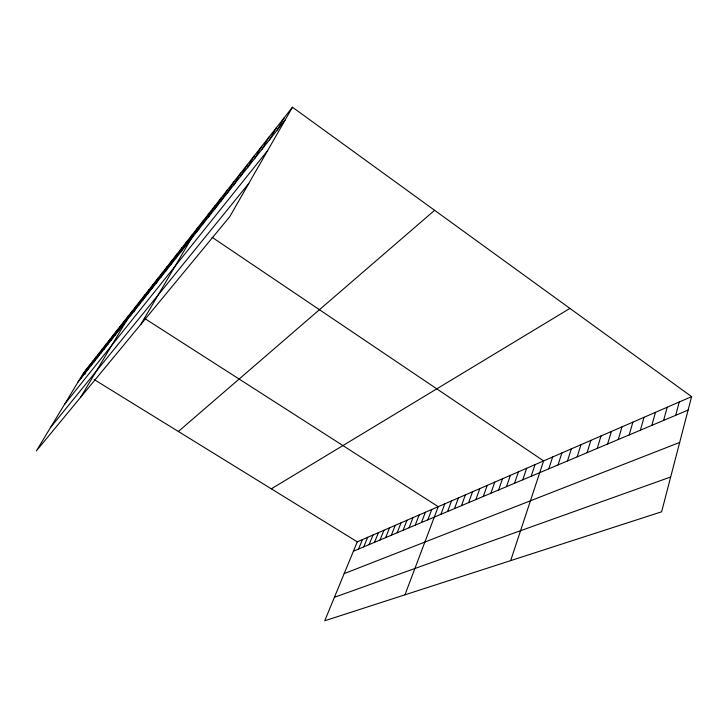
<?xml version="1.0" encoding="UTF-8"?>
<svg xmlns="http://www.w3.org/2000/svg" width="728" height="728" viewBox="0 0 728 728"><rect width="100%" height="100%" fill="white"/><g stroke="black" fill="none" stroke-linecap="round" stroke-linejoin="round"><path stroke-width="1.09" d="M691.6 396.642L661.625 511.793L324.734 620.766L357.275 541.832L691.6 396.642L292.465 107.234L83.502 372.982L36.4 450.85L229.739 216.698L292.465 107.234M675.702 415.306L679.242 402.002M663.627 420.393L667.212 407.234M651.851 425.361L655.473 412.33M640.376 430.202L644.034 417.299M629.192 434.916L632.878 422.14M618.272 439.521L621.994 426.863M607.625 444.007L611.374 431.476M597.233 448.393L601 435.981M587.087 452.68L590.872 440.385M577.168 456.856L580.99 444.681M567.485 460.942L571.325 448.876M558.03 464.928L561.88 452.971M548.785 468.823L552.643 456.984M510.665 560.624L543.616 460.906L212.094 237.292M531.158 476.258L535.053 464.628M522.759 479.807L526.653 468.268M514.532 483.274L518.445 471.835M506.479 486.668L510.401 475.329M498.589 489.99L502.52 478.751M490.863 493.247L494.794 482.109M483.292 496.441L487.223 485.394M475.875 499.572L479.807 488.615M468.605 502.639L472.545 491.773M461.47 505.651L465.41 494.867M454.481 508.599L458.422 497.906M447.62 511.493L451.56 500.882M440.886 514.323L444.835 503.803M404.95 594.822L438.229 506.67L144.335 318.263M427.809 519.847L431.75 509.491M421.448 522.522L425.389 512.248M415.206 525.161L419.146 514.96M409.081 527.745L413.013 517.626M403.066 530.275L406.988 520.238M397.151 532.769L401.073 522.813M391.346 535.226L395.259 525.334M385.64 537.628L389.553 527.809M380.034 539.994L383.938 530.248M374.529 542.315L378.424 532.641M369.105 544.599L373 534.998M363.782 546.846L367.667 537.319M358.549 549.048L362.426 539.594M269.424 139.876L276.613 127.391M277.195 130.039L284.421 117.463M254.536 158.713L261.643 146.428M261.871 149.422L269.023 137.046M240.468 176.513L247.484 164.437M247.402 167.74L254.463 155.555M227.145 193.375L234.07 181.49M233.715 185.058L240.686 173.073M214.514 209.364L221.358 197.661M220.748 201.474L227.627 189.68M202.521 224.533L209.273 213.031M208.436 217.044L215.233 205.442M185.786 245.718L192.41 234.471M140.85 324.351L197.788 227.637L199.572 228.847M196.742 231.841L203.458 220.42M170.516 265.038L177.013 254.054M175.484 258.749L182.027 247.675M180.571 252.307L187.16 241.15M156.256 283.083L162.635 272.345M160.897 277.204L167.322 266.384M165.656 271.189L172.108 260.287M138.648 305.36L144.863 294.931M142.906 299.963L149.167 289.471M147.265 294.458L153.562 283.884M151.706 288.834L158.049 278.178M122.477 325.826L128.537 315.706M80.799 397.069L132.496 310.674L134.316 311.839M130.394 315.806L136.536 305.533M134.48 310.638L140.659 300.291M107.562 344.699L113.468 334.862M111.175 340.122L117.126 330.221M114.869 335.453L120.848 325.471M118.637 330.685L124.652 320.639M90.472 366.321L96.205 356.82M93.766 362.153L99.527 352.598M97.115 357.921L102.912 348.284M100.528 353.599L106.361 343.898M104.013 349.194L109.883 339.43M80.963 378.351L86.587 369.05M84.075 374.41L89.735 365.046M87.251 370.406L92.938 360.97M77.914 382.218L285.194 119.911M64.555 404.304L267.64 150.55M50.441 427.627L248.794 183.429M178.36 431.486L434.616 210.301M271.335 488.825L569.915 308.408M353.408 551.223L688.106 410.073M344.162 573.637L679.679 442.433M334.416 597.279L670.688 476.995M83.502 372.982L85.258 374.065M94.167 379.561L357.275 541.832"/></g></svg>
